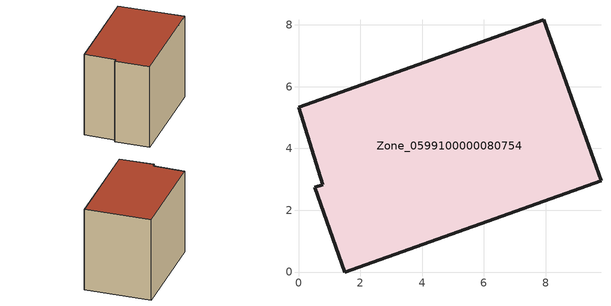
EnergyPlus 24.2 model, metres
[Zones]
Zone_0599100000080754
 floor ground (C_G): 0.53,2.74 0.78,2.83 0,5.34 7.93,8.16 9.79,2.96 1.5,0 z0
 wall outside (C_F): 0.78,2.83 0.53,2.74 1.5,0 9.79,2.96 7.93,8.16 0,5.34 0.78,2.83 z0:7.17
 roof outside (C_R): 7.93,8.16 0,5.34 0.78,2.83 0.53,2.74 1.5,0 9.79,2.96 z7.17
[BUILDING]
Pand.0599100000080754: North Axis=0; Terrain=City; Loads Convergence Tolerance Value=0.04; Temperature Convergence Tolerance Value=0.4; Solar Distribution=FullExterior; Maximum Number of Warmup Days=25; Minimum Number of Warmup Days=1
[Site:Location]
Rotterdam.The.Hague.AP_ZH_NLD Design_Conditions: Latitude=51.96; Longitude=4.45; Time Zone=1; Elevation=-4.5
[SITE:GROUNDTEMPERATURE:BUILDINGSURFACE]
18, 18, 18, 18, 18, 18, 18, 18, 18, 18, 18, 18
[MATERIAL] Thermal Absorptance=0.9; Solar Absorptance=0.7; Visible Absorptance=0.7
Name | Roughness | Thickness | Conductivity | Density | Specific Heat
G.TI.1946 | MediumSmooth | 0.15 | 1 | 540 | 1210
F.TI.1946 | Rough | 0.3 | 0.857143 | 1920 | 840
R.TI.1946 | MediumRough | 0.2 | 0.1 | 1500 | 1000
[CONSTRUCTION]
C_G: G.TI.1946
C_F: F.TI.1946
C_R: R.TI.1946
[ZONE]
Zone_0599100000080754: Type=1; Multiplier=1; Ceiling Height=Autocalculate; Volume=Autocalculate; Floor Area=autocalculate; Part of Total Floor Area=Yes
[ZONEINFILTRATION:DESIGNFLOWRATE]
Infil_Zone_0599100000080754: Zone or ZoneList or Space or SpaceList=Zone_0599100000080754; Schedule=AlwaysOn; Design Flow Rate Calculation Method=Flow/Area; Flow Rate per Floor Area=0.003; Constant Term Coefficient=1; Temperature Term Coefficient=0; Velocity Term Coefficient=0; Velocity Squared Term Coefficient=0
[HVACTEMPLATE:ZONE:IDEALLOADSAIRSYSTEM]
Zone_0599100000080754: Maximum Heating Supply Air Temperature=50; Minimum Cooling Supply Air Temperature=13; Maximum Heating Supply Air Humidity Ratio=0.0156; Minimum Cooling Supply Air Humidity Ratio=0.0077; Heating Limit=NoLimit; Cooling Limit=NoLimit; Dehumidification Control Type=ConstantSensibleHeatRatio; Cooling Sensible Heat Ratio=0.7; Dehumidification Setpoint=60; Humidification Control Type=None; Humidification Setpoint=30; Outdoor Air Method=None; Outdoor Air Flow Rate per Person=0.00944; Outdoor Air Flow Rate per Zone Floor Area=0; Outdoor Air Flow Rate per Zone=0; Demand Controlled Ventilation Type=None; Outdoor Air Economizer Type=NoEconomizer; Heat Recovery Type=None; Sensible Heat Recovery Effectiveness=0.7; Latent Heat Recovery Effectiveness=0.65
[ZONECONTROL:THERMOSTAT]
ThermostatControl_Zone_0599100000080754: Zone or ZoneList=Zone_0599100000080754; Control Type Schedule=DualSetpointControlType; Control 1=Thermostat_Zone_0599100000080754; Temperature Difference Between Cutout And Setpoint=0
[THERMOSTATSETPOINT:DUALSETPOINT]
Thermostat_Zone_0599100000080754: Heating Setpoint Temperature Schedule=HeatingSetpoint_Zone_0599100000080754; Cooling Setpoint Temperature Schedule=CoolingSetpoint_Zone_0599100000080754
[SCHEDULE:COMPACT]
HeatingSetpoint_Zone_0599100000080754: Through: 12/31, For: AllDays, Until: 24:00, 21
CoolingSetpoint_Zone_0599100000080754: Through: 12/31, For: AllDays, Until: 24:00, 24
DualSetpointControlType: Through: 12/31, For: AllDays, Until: 24:00, 4
AlwaysOn: Through: 12/31, For: AllDays, Until: 24:00, 1
